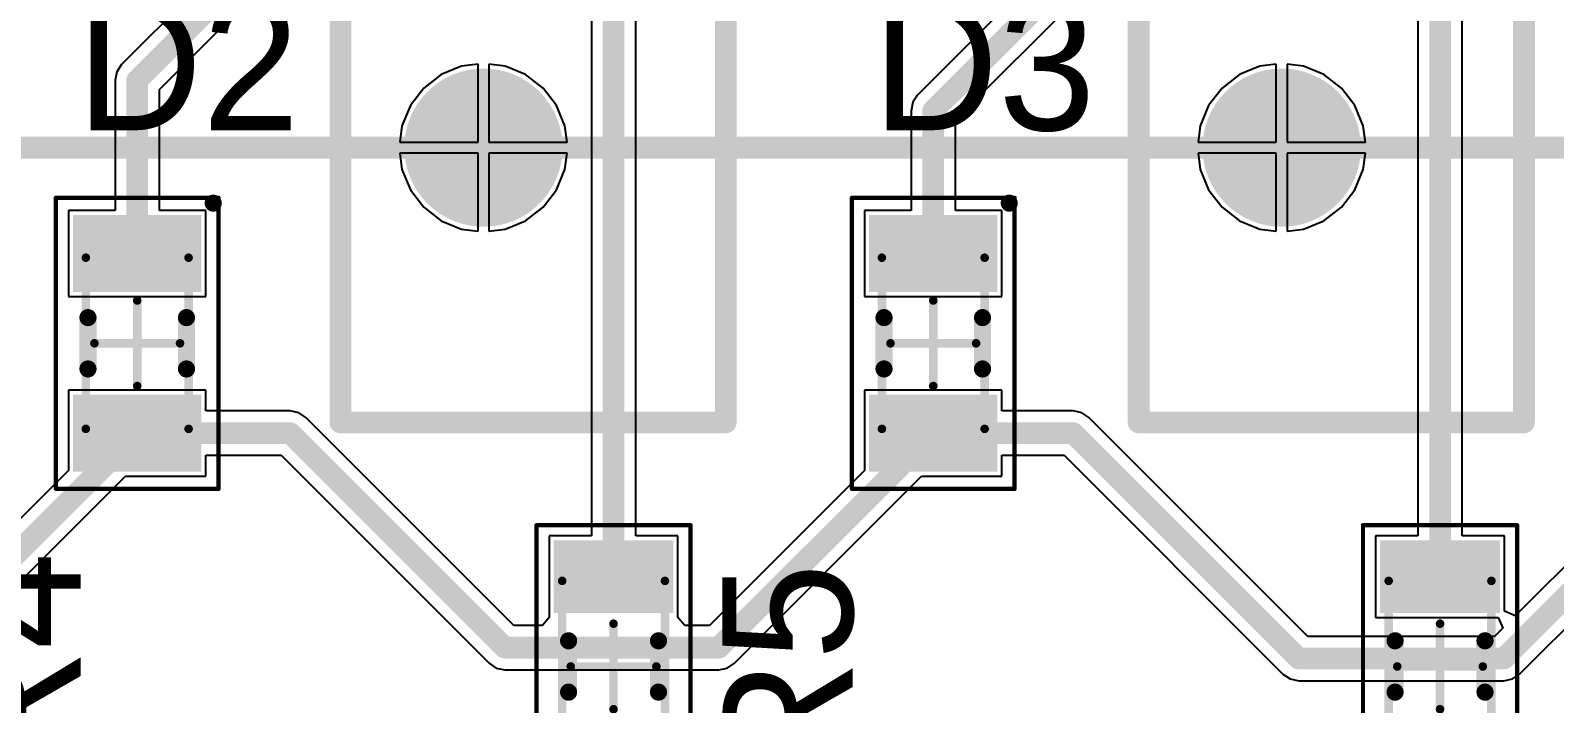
# Model space of a CAD drawing. Header units: millimetres. Extents: x 2.5 to 14.5, y 1.2 to 4.8.
# Drawn here: x 3.382 to 4.083, y 3.969 to 4.279 of the extents above; entities that cross this region are included whole.
import ezdxf

# ---------------------------------------------------------------- set-up
doc = ezdxf.new("R2010")
doc.units = ezdxf.units.MM
doc.header["$MEASUREMENT"] = 0
for name, color, linetype in [('BottomLayer', 5, 'Continuous'), ('BottomSolder', 6, 'Continuous'), ('ConnectLayer', 7, 'Continuous'), ('Mechanical13', 56, 'Continuous'), ('Mechanical15', 56, 'Continuous'), ('MultiLayer', 9, 'Continuous'), ('PadHoleLayer', 156, 'Continuous'), ('TopLayer', 1, 'Continuous'), ('TopOverlay', 2, 'Continuous'), ('TopPaste', 8, 'Continuous'), ('TopSolder', 216, 'Continuous')]:
    doc.layers.add(name, color=color, linetype=linetype)

# ---------------------------------------------------------------- blocks, each defined once
blk = doc.blocks.new('RESC_0805_2012_92')
at = {"layer": 'Mechanical13', "const_width": 0.00394}
for points in [[(-0.03937, 0.02362), (0.03937, 0.02362)], [(-0.03937, 0.02362), (-0.03937, -0.02362)], [(0.03937, 0.02362), (0.03937, -0.02362)], [(-0.03937, -0.02362), (0.03937, -0.02362)]]:
    blk.add_lwpolyline(points, dxfattribs=at)
at = {"layer": 'Mechanical13', "const_width": 0.00197}
for points in [[(-0.04035, 0.02362, 1), (-0.03839, 0.02362, 1)], [(-0.04035, 0.02362, 1), (-0.03839, 0.02362, 1)], [(0.03839, 0.02362, 1), (0.04035, 0.02362, 1)], [(0.03839, 0.02362, 1), (0.04035, 0.02362, 1)], [(-0.04035, -0.02362, 1), (-0.03839, -0.02362, 1)], [(-0.04035, -0.02362, 1), (-0.03839, -0.02362, 1)], [(0.03839, -0.02362, 1), (0.04035, -0.02362, 1)], [(0.03839, -0.02362, 1), (0.04035, -0.02362, 1)]]:
    blk.add_lwpolyline(points, format="xyb", close=True, dxfattribs=at)
at = {"layer": 'Mechanical15'}
for points, const_width in [([(-0.06496, 0.03543), (0.06496, 0.03543)], 0.00197), ([(-0.06496, 0.03543), (-0.06496, -0.03543)], 0.00197), ([(0.06496, 0.03543), (0.06496, -0.03543)], 0.00197), ([(0, 0.01968), (0, -0.01969)], 0.00394), ([(-0.01968, 0), (0.01969, 0)], 0.00394), ([(-0.06496, -0.03543), (0.06496, -0.03543)], 0.00197)]:
    blk.add_lwpolyline(points, dxfattribs=dict(at, const_width=const_width))
for points, const_width in [([(-0.06545, 0.03543, 1), (-0.06447, 0.03543, 1)], 0.000984), ([(-0.06545, 0.03543, 1), (-0.06447, 0.03543, 1)], 0.000984), ([(0.06447, 0.03543, 1), (0.06545, 0.03543, 1)], 0.000984), ([(0.06447, 0.03543, 1), (0.06545, 0.03543, 1)], 0.000984), ([(-0.00098, 0.01968, 1), (0.00098, 0.01968, 1)], 0.00197), ([(-0.02067, 0, 1), (-0.0187, 0, 1)], 0.00197), ([(0.0187, 0, 1), (0.02067, 0, 1)], 0.00197), ([(-0.00098, -0.01969, 1), (0.00098, -0.01969, 1)], 0.00197), ([(-0.06545, -0.03543, 1), (-0.06447, -0.03543, 1)], 0.000984), ([(-0.06545, -0.03543, 1), (-0.06447, -0.03543, 1)], 0.000984), ([(0.06447, -0.03543, 1), (0.06545, -0.03543, 1)], 0.000984), ([(0.06447, -0.03543, 1), (0.06545, -0.03543, 1)], 0.000984)]:
    blk.add_lwpolyline(points, format="xyb", close=True, dxfattribs=dict(at, const_width=const_width))
at = {"layer": 'TopLayer'}
for points in [[(-0.02756, -0.02461), (-0.02756, 0.02461), (-0.05512, -0.02461), (-0.05512, 0.02461)], [(0.05512, -0.02461), (0.05512, 0.02461), (0.02756, -0.02461), (0.02756, 0.02461)]]:
    blk.add_solid(points, dxfattribs=at)
at = {"layer": 'TopOverlay', "const_width": 0.00787}
for points in [[(-0.01181, 0.02067), (0.01181, 0.02067)], [(-0.01181, -0.02067), (0.01181, -0.02067)]]:
    blk.add_lwpolyline(points, dxfattribs=at)
at = {"layer": 'TopOverlay', "const_width": 0.00394}
for points in [[(-0.01378, 0.02067, 1), (-0.00984, 0.02067, 1)], [(0.00984, 0.02067, 1), (0.01378, 0.02067, 1)], [(-0.01378, -0.02067, 1), (-0.00984, -0.02067, 1)], [(0.00984, -0.02067, 1), (0.01378, -0.02067, 1)]]:
    blk.add_lwpolyline(points, format="xyb", close=True, dxfattribs=at)
at = {"layer": 'TopPaste'}
for points in [[(-0.02756, -0.02461), (-0.02756, 0.02461), (-0.05512, -0.02461), (-0.05512, 0.02461)], [(0.05512, -0.02461), (0.05512, 0.02461), (0.02756, -0.02461), (0.02756, 0.02461)]]:
    blk.add_solid(points, dxfattribs=at)
at = {"layer": 'TopSolder'}
for points in [[(-0.02461, -0.02756), (-0.02461, 0.02756), (-0.05807, -0.02756), (-0.05807, 0.02756)], [(0.05807, -0.02756), (0.05807, 0.02756), (0.02461, -0.02756), (0.02461, 0.02756)]]:
    blk.add_solid(points, dxfattribs=at)
blk = doc.blocks.new('RESC_0805_2012_93')
at = {"layer": 'Mechanical13', "const_width": 0.00394}
for points in [[(-0.03937, 0.02362), (0.03937, 0.02362)], [(-0.03937, 0.02362), (-0.03937, -0.02362)], [(0.03937, 0.02362), (0.03937, -0.02362)], [(-0.03937, -0.02362), (0.03937, -0.02362)]]:
    blk.add_lwpolyline(points, dxfattribs=at)
at = {"layer": 'Mechanical13', "const_width": 0.00197}
for points in [[(-0.04035, 0.02362, 1), (-0.03839, 0.02362, 1)], [(-0.04035, 0.02362, 1), (-0.03839, 0.02362, 1)], [(0.03839, 0.02362, 1), (0.04035, 0.02362, 1)], [(0.03839, 0.02362, 1), (0.04035, 0.02362, 1)], [(-0.04035, -0.02362, 1), (-0.03839, -0.02362, 1)], [(-0.04035, -0.02362, 1), (-0.03839, -0.02362, 1)], [(0.03839, -0.02362, 1), (0.04035, -0.02362, 1)], [(0.03839, -0.02362, 1), (0.04035, -0.02362, 1)]]:
    blk.add_lwpolyline(points, format="xyb", close=True, dxfattribs=at)
at = {"layer": 'Mechanical15'}
for points, const_width in [([(-0.06496, 0.03543), (0.06496, 0.03543)], 0.00197), ([(-0.06496, 0.03543), (-0.06496, -0.03543)], 0.00197), ([(0.06496, 0.03543), (0.06496, -0.03543)], 0.00197), ([(0, 0.01968), (0, -0.01969)], 0.00394), ([(-0.01968, 0), (0.01969, 0)], 0.00394), ([(-0.06496, -0.03543), (0.06496, -0.03543)], 0.00197)]:
    blk.add_lwpolyline(points, dxfattribs=dict(at, const_width=const_width))
for points, const_width in [([(-0.06545, 0.03543, 1), (-0.06447, 0.03543, 1)], 0.000984), ([(-0.06545, 0.03543, 1), (-0.06447, 0.03543, 1)], 0.000984), ([(0.06447, 0.03543, 1), (0.06545, 0.03543, 1)], 0.000984), ([(0.06447, 0.03543, 1), (0.06545, 0.03543, 1)], 0.000984), ([(-0.00098, 0.01968, 1), (0.00098, 0.01968, 1)], 0.00197), ([(-0.02067, 0, 1), (-0.0187, 0, 1)], 0.00197), ([(0.0187, 0, 1), (0.02067, 0, 1)], 0.00197), ([(-0.00098, -0.01969, 1), (0.00098, -0.01969, 1)], 0.00197), ([(-0.06545, -0.03543, 1), (-0.06447, -0.03543, 1)], 0.000984), ([(-0.06545, -0.03543, 1), (-0.06447, -0.03543, 1)], 0.000984), ([(0.06447, -0.03543, 1), (0.06545, -0.03543, 1)], 0.000984), ([(0.06447, -0.03543, 1), (0.06545, -0.03543, 1)], 0.000984)]:
    blk.add_lwpolyline(points, format="xyb", close=True, dxfattribs=dict(at, const_width=const_width))
at = {"layer": 'TopLayer'}
for points in [[(-0.02756, -0.02461), (-0.02756, 0.02461), (-0.05512, -0.02461), (-0.05512, 0.02461)], [(0.05512, -0.02461), (0.05512, 0.02461), (0.02756, -0.02461), (0.02756, 0.02461)]]:
    blk.add_solid(points, dxfattribs=at)
at = {"layer": 'TopOverlay', "const_width": 0.00787}
for points in [[(-0.01181, 0.02067), (0.01181, 0.02067)], [(-0.01181, -0.02067), (0.01181, -0.02067)]]:
    blk.add_lwpolyline(points, dxfattribs=at)
at = {"layer": 'TopOverlay', "const_width": 0.00394}
for points in [[(-0.01378, 0.02067, 1), (-0.00984, 0.02067, 1)], [(0.00984, 0.02067, 1), (0.01378, 0.02067, 1)], [(-0.01378, -0.02067, 1), (-0.00984, -0.02067, 1)], [(0.00984, -0.02067, 1), (0.01378, -0.02067, 1)]]:
    blk.add_lwpolyline(points, format="xyb", close=True, dxfattribs=at)
at = {"layer": 'TopPaste'}
for points in [[(-0.02756, -0.02461), (-0.02756, 0.02461), (-0.05512, -0.02461), (-0.05512, 0.02461)], [(0.05512, -0.02461), (0.05512, 0.02461), (0.02756, -0.02461), (0.02756, 0.02461)]]:
    blk.add_solid(points, dxfattribs=at)
at = {"layer": 'TopSolder'}
for points in [[(-0.02461, -0.02756), (-0.02461, 0.02756), (-0.05807, -0.02756), (-0.05807, 0.02756)], [(0.05807, -0.02756), (0.05807, 0.02756), (0.02461, -0.02756), (0.02461, 0.02756)]]:
    blk.add_solid(points, dxfattribs=at)
blk = doc.blocks.new('UA78M_101')
at = {"layer": 'BottomLayer', "const_width": 0.03346}
for points in [[(-0.11173, 0.11181, 1), (-0.07827, 0.11181, 1)], [(-0.01173, 0.11181, 1), (0.02173, 0.11181, 1)]]:
    blk.add_lwpolyline(points, format="xyb", close=True, dxfattribs=at)
at = {"layer": 'BottomLayer'}
blk.add_solid([(0.07154, 0.07835), (0.13846, 0.07835), (0.07154, 0.14527), (0.13846, 0.14527)], dxfattribs=at)
at = {"layer": 'BottomSolder', "const_width": 0.03642}
for points in [[(-0.11321, 0.11181, 1), (-0.07679, 0.11181, 1)], [(-0.01321, 0.11181, 1), (0.02321, 0.11181, 1)]]:
    blk.add_lwpolyline(points, format="xyb", close=True, dxfattribs=at)
at = {"layer": 'BottomSolder'}
blk.add_solid([(0.06858, 0.07539), (0.14142, 0.07539), (0.06858, 0.14823), (0.14142, 0.14823)], dxfattribs=at)
at = {"layer": 'MultiLayer', "const_width": 0.03346}
for points in [[(-0.11173, 0.11181, 1), (-0.07827, 0.11181, 1)], [(-0.01173, 0.11181, 1), (0.02173, 0.11181, 1)]]:
    blk.add_lwpolyline(points, format="xyb", close=True, dxfattribs=at)
at = {"layer": 'MultiLayer'}
blk.add_solid([(0.07154, 0.07835), (0.13846, 0.07835), (0.07154, 0.14527), (0.13846, 0.14527)], dxfattribs=at)
at = {"layer": 'PadHoleLayer', "const_width": 0.02165}
for points in [[(-0.10583, 0.11181, 1), (-0.08417, 0.11181, 1)], [(-0.00583, 0.11181, 1), (0.01583, 0.11181, 1)], [(0.09417, 0.11181, 1), (0.11583, 0.11181, 1)]]:
    blk.add_lwpolyline(points, format="xyb", close=True, dxfattribs=at)
at = {"layer": 'TopLayer', "const_width": 0.03346}
for points in [[(-0.11173, 0.11181, 1), (-0.07827, 0.11181, 1)], [(-0.01173, 0.11181, 1), (0.02173, 0.11181, 1)]]:
    blk.add_lwpolyline(points, format="xyb", close=True, dxfattribs=at)
at = {"layer": 'TopLayer'}
blk.add_solid([(0.07154, 0.07835), (0.13846, 0.07835), (0.07154, 0.14527), (0.13846, 0.14527)], dxfattribs=at)
at = {"layer": 'TopOverlay', "const_width": 0.01}
for points in [[(-0.22138, 0.17758), (-0.22138, 0.00042)], [(-0.22138, 0.17758), (0.23138, 0.17758)], [(0.23138, 0.17758), (0.23138, 0.00042)], [(-0.22138, 0.00042), (0.23138, 0.00042)]]:
    blk.add_lwpolyline(points, dxfattribs=at)
at = {"layer": 'TopOverlay', "const_width": 0.005}
for points in [[(-0.22388, 0.17758, 1), (-0.21888, 0.17758, 1)], [(-0.22388, 0.17758, 1), (-0.21888, 0.17758, 1)], [(0.22888, 0.17758, 1), (0.23388, 0.17758, 1)], [(0.22888, 0.17758, 1), (0.23388, 0.17758, 1)], [(-0.22388, 0.00042, 1), (-0.21888, 0.00042, 1)], [(-0.22388, 0.00042, 1), (-0.21888, 0.00042, 1)], [(0.22888, 0.00042, 1), (0.23388, 0.00042, 1)], [(0.22888, 0.00042, 1), (0.23388, 0.00042, 1)]]:
    blk.add_lwpolyline(points, format="xyb", close=True, dxfattribs=at)
at = {"layer": 'TopSolder', "const_width": 0.03642}
for points in [[(-0.11321, 0.11181, 1), (-0.07679, 0.11181, 1)], [(-0.01321, 0.11181, 1), (0.02321, 0.11181, 1)]]:
    blk.add_lwpolyline(points, format="xyb", close=True, dxfattribs=at)
at = {"layer": 'TopSolder'}
blk.add_solid([(0.06858, 0.07539), (0.14142, 0.07539), (0.06858, 0.14823), (0.14142, 0.14823)], dxfattribs=at)
blk = doc.blocks.new('UA78M_102')
at = {"layer": 'BottomLayer', "const_width": 0.03346}
for points in [[(-0.11173, 0.11181, 1), (-0.07827, 0.11181, 1)], [(-0.01173, 0.11181, 1), (0.02173, 0.11181, 1)]]:
    blk.add_lwpolyline(points, format="xyb", close=True, dxfattribs=at)
at = {"layer": 'BottomLayer'}
blk.add_solid([(0.07154, 0.07835), (0.13846, 0.07835), (0.07154, 0.14527), (0.13846, 0.14527)], dxfattribs=at)
at = {"layer": 'BottomSolder', "const_width": 0.03642}
for points in [[(-0.11321, 0.11181, 1), (-0.07679, 0.11181, 1)], [(-0.01321, 0.11181, 1), (0.02321, 0.11181, 1)]]:
    blk.add_lwpolyline(points, format="xyb", close=True, dxfattribs=at)
at = {"layer": 'BottomSolder'}
blk.add_solid([(0.06858, 0.07539), (0.14142, 0.07539), (0.06858, 0.14823), (0.14142, 0.14823)], dxfattribs=at)
at = {"layer": 'MultiLayer', "const_width": 0.03346}
for points in [[(-0.11173, 0.11181, 1), (-0.07827, 0.11181, 1)], [(-0.01173, 0.11181, 1), (0.02173, 0.11181, 1)]]:
    blk.add_lwpolyline(points, format="xyb", close=True, dxfattribs=at)
at = {"layer": 'MultiLayer'}
blk.add_solid([(0.07154, 0.07835), (0.13846, 0.07835), (0.07154, 0.14527), (0.13846, 0.14527)], dxfattribs=at)
at = {"layer": 'PadHoleLayer', "const_width": 0.02165}
for points in [[(-0.10583, 0.11181, 1), (-0.08417, 0.11181, 1)], [(-0.00583, 0.11181, 1), (0.01583, 0.11181, 1)], [(0.09417, 0.11181, 1), (0.11583, 0.11181, 1)]]:
    blk.add_lwpolyline(points, format="xyb", close=True, dxfattribs=at)
at = {"layer": 'TopLayer', "const_width": 0.03346}
for points in [[(-0.11173, 0.11181, 1), (-0.07827, 0.11181, 1)], [(-0.01173, 0.11181, 1), (0.02173, 0.11181, 1)]]:
    blk.add_lwpolyline(points, format="xyb", close=True, dxfattribs=at)
at = {"layer": 'TopLayer'}
blk.add_solid([(0.07154, 0.07835), (0.13846, 0.07835), (0.07154, 0.14527), (0.13846, 0.14527)], dxfattribs=at)
at = {"layer": 'TopOverlay', "const_width": 0.01}
for points in [[(-0.22138, 0.17758), (-0.22138, 0.00042)], [(-0.22138, 0.17758), (0.23138, 0.17758)], [(0.23138, 0.17758), (0.23138, 0.00042)], [(-0.22138, 0.00042), (0.23138, 0.00042)]]:
    blk.add_lwpolyline(points, dxfattribs=at)
at = {"layer": 'TopOverlay', "const_width": 0.005}
for points in [[(-0.22388, 0.17758, 1), (-0.21888, 0.17758, 1)], [(-0.22388, 0.17758, 1), (-0.21888, 0.17758, 1)], [(0.22888, 0.17758, 1), (0.23388, 0.17758, 1)], [(0.22888, 0.17758, 1), (0.23388, 0.17758, 1)], [(-0.22388, 0.00042, 1), (-0.21888, 0.00042, 1)], [(-0.22388, 0.00042, 1), (-0.21888, 0.00042, 1)], [(0.22888, 0.00042, 1), (0.23388, 0.00042, 1)], [(0.22888, 0.00042, 1), (0.23388, 0.00042, 1)]]:
    blk.add_lwpolyline(points, format="xyb", close=True, dxfattribs=at)
at = {"layer": 'TopSolder', "const_width": 0.03642}
for points in [[(-0.11321, 0.11181, 1), (-0.07679, 0.11181, 1)], [(-0.01321, 0.11181, 1), (0.02321, 0.11181, 1)]]:
    blk.add_lwpolyline(points, format="xyb", close=True, dxfattribs=at)
at = {"layer": 'TopSolder'}
blk.add_solid([(0.06858, 0.07539), (0.14142, 0.07539), (0.06858, 0.14823), (0.14142, 0.14823)], dxfattribs=at)
blk = doc.blocks.new('DIOC2012X06N_145')
at = {"layer": 'Mechanical13', "const_width": 0.00394}
for points in [[(-0.03937, -0.02362), (-0.03937, 0.02362)], [(0.03937, 0.02362), (-0.03937, 0.02362)], [(0.03937, -0.02362), (0.03937, 0.02362)], [(0.03937, -0.02362), (-0.03937, -0.02362)]]:
    blk.add_lwpolyline(points, dxfattribs=at)
at = {"layer": 'Mechanical13', "const_width": 0.00197}
for points in [[(-0.04035, 0.02362, 1), (-0.03839, 0.02362, 1)], [(-0.04035, 0.02362, 1), (-0.03839, 0.02362, 1)], [(0.03839, 0.02362, 1), (0.04035, 0.02362, 1)], [(0.03839, 0.02362, 1), (0.04035, 0.02362, 1)], [(-0.04035, -0.02362, 1), (-0.03839, -0.02362, 1)], [(-0.04035, -0.02362, 1), (-0.03839, -0.02362, 1)], [(0.03839, -0.02362, 1), (0.04035, -0.02362, 1)], [(0.03839, -0.02362, 1), (0.04035, -0.02362, 1)]]:
    blk.add_lwpolyline(points, format="xyb", close=True, dxfattribs=at)
at = {"layer": 'Mechanical15'}
for points, const_width in [([(-0.06693, -0.0374), (-0.06693, 0.0374)], 0.00197), ([(0.06693, 0.0374), (-0.06693, 0.0374)], 0.00197), ([(0.06693, -0.0374), (0.06693, 0.0374)], 0.00197), ([(0, -0.01968), (0, 0.01969)], 0.00394), ([(0.01968, 0), (-0.01969, 0)], 0.00394), ([(0.06693, -0.0374), (-0.06693, -0.0374)], 0.00197)]:
    blk.add_lwpolyline(points, dxfattribs=dict(at, const_width=const_width))
for points, const_width in [([(-0.06742, 0.0374, 1), (-0.06644, 0.0374, 1)], 0.000984), ([(-0.06742, 0.0374, 1), (-0.06644, 0.0374, 1)], 0.000984), ([(0.06644, 0.0374, 1), (0.06742, 0.0374, 1)], 0.000984), ([(0.06644, 0.0374, 1), (0.06742, 0.0374, 1)], 0.000984), ([(-0.00098, 0.01969, 1), (0.00098, 0.01969, 1)], 0.00197), ([(-0.02067, 0, 1), (-0.0187, 0, 1)], 0.00197), ([(0.0187, 0, 1), (0.02067, 0, 1)], 0.00197), ([(-0.00098, -0.01968, 1), (0.00098, -0.01968, 1)], 0.00197), ([(-0.06742, -0.0374, 1), (-0.06644, -0.0374, 1)], 0.000984), ([(-0.06742, -0.0374, 1), (-0.06644, -0.0374, 1)], 0.000984), ([(0.06644, -0.0374, 1), (0.06742, -0.0374, 1)], 0.000984), ([(0.06644, -0.0374, 1), (0.06742, -0.0374, 1)], 0.000984)]:
    blk.add_lwpolyline(points, format="xyb", close=True, dxfattribs=dict(at, const_width=const_width))
at = {"layer": 'TopLayer'}
for points in [[(-0.02657, -0.02657), (-0.02657, 0.02657), (-0.0561, -0.02657), (-0.0561, 0.02657)], [(0.0561, -0.02657), (0.0561, 0.02657), (0.02657, -0.02657), (0.02657, 0.02657)]]:
    blk.add_solid(points, dxfattribs=at)
at = {"layer": 'TopOverlay'}
for points, const_width in [([(-0.06249, 0.03493, 1), (-0.06642, 0.03493, 1)], 0.00394), ([(-0.06741, 0.03493, 1), (-0.06544, 0.03493, 1)], 0.00197), ([(-0.06347, 0.03493, 1), (-0.0615, 0.03493, 1)], 0.00197), ([(-0.01378, 0.02264, 1), (-0.00984, 0.02264, 1)], 0.00394), ([(0.00984, 0.02264, 1), (0.01378, 0.02264, 1)], 0.00394), ([(-0.01378, -0.02264, 1), (-0.00984, -0.02264, 1)], 0.00394), ([(0.00984, -0.02264, 1), (0.01378, -0.02264, 1)], 0.00394)]:
    blk.add_lwpolyline(points, format="xyb", close=True, dxfattribs=dict(at, const_width=const_width))
at = {"layer": 'TopOverlay', "const_width": 0.00787}
for points in [[(0.01181, 0.02264), (-0.01181, 0.02264)], [(0.01181, -0.02264), (-0.01181, -0.02264)]]:
    blk.add_lwpolyline(points, dxfattribs=at)
at = {"layer": 'TopPaste'}
for points in [[(-0.02657, -0.02657), (-0.02657, 0.02657), (-0.0561, -0.02657), (-0.0561, 0.02657)], [(0.0561, -0.02657), (0.0561, 0.02657), (0.02657, -0.02657), (0.02657, 0.02657)]]:
    blk.add_solid(points, dxfattribs=at)
at = {"layer": 'TopSolder'}
for points in [[(-0.02362, -0.02953), (-0.02362, 0.02953), (-0.05905, -0.02953), (-0.05905, 0.02953)], [(0.05905, -0.02953), (0.05905, 0.02953), (0.02362, -0.02953), (0.02362, 0.02953)]]:
    blk.add_solid(points, dxfattribs=at)
blk = doc.blocks.new('DIOC2012X06N_146')
at = {"layer": 'Mechanical13', "const_width": 0.00394}
for points in [[(-0.03937, -0.02362), (-0.03937, 0.02362)], [(0.03937, 0.02362), (-0.03937, 0.02362)], [(0.03937, -0.02362), (0.03937, 0.02362)], [(0.03937, -0.02362), (-0.03937, -0.02362)]]:
    blk.add_lwpolyline(points, dxfattribs=at)
at = {"layer": 'Mechanical13', "const_width": 0.00197}
for points in [[(-0.04035, 0.02362, 1), (-0.03839, 0.02362, 1)], [(-0.04035, 0.02362, 1), (-0.03839, 0.02362, 1)], [(0.03839, 0.02362, 1), (0.04035, 0.02362, 1)], [(0.03839, 0.02362, 1), (0.04035, 0.02362, 1)], [(-0.04035, -0.02362, 1), (-0.03839, -0.02362, 1)], [(-0.04035, -0.02362, 1), (-0.03839, -0.02362, 1)], [(0.03839, -0.02362, 1), (0.04035, -0.02362, 1)], [(0.03839, -0.02362, 1), (0.04035, -0.02362, 1)]]:
    blk.add_lwpolyline(points, format="xyb", close=True, dxfattribs=at)
at = {"layer": 'Mechanical15'}
for points, const_width in [([(-0.06693, -0.0374), (-0.06693, 0.0374)], 0.00197), ([(0.06693, 0.0374), (-0.06693, 0.0374)], 0.00197), ([(0.06693, -0.0374), (0.06693, 0.0374)], 0.00197), ([(0, -0.01968), (0, 0.01969)], 0.00394), ([(0.01968, 0), (-0.01969, 0)], 0.00394), ([(0.06693, -0.0374), (-0.06693, -0.0374)], 0.00197)]:
    blk.add_lwpolyline(points, dxfattribs=dict(at, const_width=const_width))
for points, const_width in [([(-0.06742, 0.0374, 1), (-0.06644, 0.0374, 1)], 0.000984), ([(-0.06742, 0.0374, 1), (-0.06644, 0.0374, 1)], 0.000984), ([(0.06644, 0.0374, 1), (0.06742, 0.0374, 1)], 0.000984), ([(0.06644, 0.0374, 1), (0.06742, 0.0374, 1)], 0.000984), ([(-0.00098, 0.01969, 1), (0.00098, 0.01969, 1)], 0.00197), ([(-0.02067, 0, 1), (-0.0187, 0, 1)], 0.00197), ([(0.0187, 0, 1), (0.02067, 0, 1)], 0.00197), ([(-0.00098, -0.01968, 1), (0.00098, -0.01968, 1)], 0.00197), ([(-0.06742, -0.0374, 1), (-0.06644, -0.0374, 1)], 0.000984), ([(-0.06742, -0.0374, 1), (-0.06644, -0.0374, 1)], 0.000984), ([(0.06644, -0.0374, 1), (0.06742, -0.0374, 1)], 0.000984), ([(0.06644, -0.0374, 1), (0.06742, -0.0374, 1)], 0.000984)]:
    blk.add_lwpolyline(points, format="xyb", close=True, dxfattribs=dict(at, const_width=const_width))
at = {"layer": 'TopLayer'}
for points in [[(-0.02657, -0.02657), (-0.02657, 0.02657), (-0.0561, -0.02657), (-0.0561, 0.02657)], [(0.0561, -0.02657), (0.0561, 0.02657), (0.02657, -0.02657), (0.02657, 0.02657)]]:
    blk.add_solid(points, dxfattribs=at)
at = {"layer": 'TopOverlay'}
for points, const_width in [([(-0.06249, 0.03493, 1), (-0.06642, 0.03493, 1)], 0.00394), ([(-0.06741, 0.03493, 1), (-0.06544, 0.03493, 1)], 0.00197), ([(-0.06347, 0.03493, 1), (-0.0615, 0.03493, 1)], 0.00197), ([(-0.01378, 0.02264, 1), (-0.00984, 0.02264, 1)], 0.00394), ([(0.00984, 0.02264, 1), (0.01378, 0.02264, 1)], 0.00394), ([(-0.01378, -0.02264, 1), (-0.00984, -0.02264, 1)], 0.00394), ([(0.00984, -0.02264, 1), (0.01378, -0.02264, 1)], 0.00394)]:
    blk.add_lwpolyline(points, format="xyb", close=True, dxfattribs=dict(at, const_width=const_width))
at = {"layer": 'TopOverlay', "const_width": 0.00787}
for points in [[(0.01181, 0.02264), (-0.01181, 0.02264)], [(0.01181, -0.02264), (-0.01181, -0.02264)]]:
    blk.add_lwpolyline(points, dxfattribs=at)
at = {"layer": 'TopPaste'}
for points in [[(-0.02657, -0.02657), (-0.02657, 0.02657), (-0.0561, -0.02657), (-0.0561, 0.02657)], [(0.0561, -0.02657), (0.0561, 0.02657), (0.02657, -0.02657), (0.02657, 0.02657)]]:
    blk.add_solid(points, dxfattribs=at)
at = {"layer": 'TopSolder'}
for points in [[(-0.02362, -0.02953), (-0.02362, 0.02953), (-0.05905, -0.02953), (-0.05905, 0.02953)], [(0.05905, -0.02953), (0.05905, 0.02953), (0.02362, -0.02953), (0.02362, 0.02953)]]:
    blk.add_solid(points, dxfattribs=at)

msp = doc.modelspace()

# ---------------------------------------------------------------- linework, layer by layer
at = {"layer": 'BottomLayer', "const_width": 0.01}
for points in [[(3.22319, 4.225), (3.59019, 4.225)], [(3.59019, 4.225), (3.95719, 4.225)], [(3.95719, 4.225), (4.32419, 4.225)]]:
    msp.add_lwpolyline(points, dxfattribs=at)
at = {"layer": 'BottomLayer', "const_width": 0.005}
for points in [[(3.58769, 4.225, 1), (3.59269, 4.225, 1)], [(3.58769, 4.225, 1), (3.59269, 4.225, 1)], [(3.95469, 4.225, 1), (3.95969, 4.225, 1)], [(3.95469, 4.225, 1), (3.95969, 4.225, 1)]]:
    msp.add_lwpolyline(points, format="xyb", close=True, dxfattribs=at)
at = {"layer": 'ConnectLayer'}
for p, q in [((3.6602, 4.04646), (3.6602, 4.41)), ((3.6398, 4.40578), (3.6398, 4.04646)), ((4.0198, 4.39578), (4.0198, 4.04646)), ((4.0402, 4.04646), (4.0402, 4.4)), ((3.49279, 4.33221), (3.42379, 4.26321)), ((3.87279, 4.33221), (3.78979, 4.24921)), ((3.4412, 4.25178), (3.50422, 4.3148)), ((3.8072, 4.23778), (3.88422, 4.3148)), ((3.42379, 4.26321), (3.42158, 4.2599)), ((3.58015, 4.26247), (3.57079, 4.2586)), ((3.58015, 4.26247), (3.57079, 4.2586)), ((3.58769, 4.26347), (3.58015, 4.26247)), ((3.58769, 4.26347), (3.58015, 4.26247)), ((3.58769, 4.2275), (3.58769, 4.26347)), ((3.58769, 4.2275), (3.58769, 4.26347)), ((3.60023, 4.26247), (3.59269, 4.26347)), ((3.59269, 4.26347), (3.59269, 4.2275)), ((3.60023, 4.26247), (3.59269, 4.26347)), ((3.59269, 4.26347), (3.59269, 4.2275)), ((3.60959, 4.2586), (3.60023, 4.26247)), ((3.60959, 4.2586), (3.60023, 4.26247)), ((3.94715, 4.26247), (3.93779, 4.2586)), ((3.94715, 4.26247), (3.93779, 4.2586)), ((3.95469, 4.26347), (3.94715, 4.26247)), ((3.95469, 4.26347), (3.94715, 4.26247)), ((3.95469, 4.2275), (3.95469, 4.26347)), ((3.95469, 4.2275), (3.95469, 4.26347)), ((3.96723, 4.26247), (3.95969, 4.26347)), ((3.95969, 4.26347), (3.95969, 4.2275)), ((3.96723, 4.26247), (3.95969, 4.26347)), ((3.95969, 4.26347), (3.95969, 4.2275)), ((3.97659, 4.2586), (3.96723, 4.26247)), ((3.97659, 4.2586), (3.96723, 4.26247)), ((3.42158, 4.2599), (3.4208, 4.256)), ((3.4208, 4.256), (3.4208, 4.1961)), ((3.57079, 4.2586), (3.56276, 4.25243)), ((3.57079, 4.2586), (3.56276, 4.25243)), ((3.61762, 4.25243), (3.60959, 4.2586)), ((3.61762, 4.25243), (3.60959, 4.2586)), ((3.93779, 4.2586), (3.92976, 4.25243)), ((3.93779, 4.2586), (3.92976, 4.25243)), ((3.98462, 4.25243), (3.97659, 4.2586)), ((3.98462, 4.25243), (3.97659, 4.2586)), ((3.4412, 4.1961), (3.4412, 4.25178)), ((3.56276, 4.25243), (3.55659, 4.2444)), ((3.56276, 4.25243), (3.55659, 4.2444)), ((3.62379, 4.2444), (3.61762, 4.25243)), ((3.62379, 4.2444), (3.61762, 4.25243)), ((3.78979, 4.24921), (3.78758, 4.2459)), ((3.92976, 4.25243), (3.92359, 4.2444)), ((3.92976, 4.25243), (3.92359, 4.2444)), ((3.99079, 4.2444), (3.98462, 4.25243)), ((3.99079, 4.2444), (3.98462, 4.25243)), ((3.55659, 4.2444), (3.55272, 4.23504)), ((3.55659, 4.2444), (3.55272, 4.23504)), ((3.62766, 4.23504), (3.62379, 4.2444)), ((3.62766, 4.23504), (3.62379, 4.2444)), ((3.78758, 4.2459), (3.7868, 4.242)), ((3.7868, 4.242), (3.7868, 4.1961)), ((3.92359, 4.2444), (3.91972, 4.23504)), ((3.92359, 4.2444), (3.91972, 4.23504)), ((3.99466, 4.23504), (3.99079, 4.2444)), ((3.99466, 4.23504), (3.99079, 4.2444)), ((3.55272, 4.23504), (3.55172, 4.2275)), ((3.55272, 4.23504), (3.55172, 4.2275)), ((3.62866, 4.2275), (3.62766, 4.23504)), ((3.62866, 4.2275), (3.62766, 4.23504)), ((3.8072, 4.1961), (3.8072, 4.23778)), ((3.91972, 4.23504), (3.91872, 4.2275)), ((3.91972, 4.23504), (3.91872, 4.2275)), ((3.99566, 4.2275), (3.99466, 4.23504)), ((3.99566, 4.2275), (3.99466, 4.23504)), ((3.55172, 4.2275), (3.58769, 4.2275)), ((3.55172, 4.2275), (3.58769, 4.2275)), ((3.59269, 4.2275), (3.62866, 4.2275)), ((3.59269, 4.2275), (3.62866, 4.2275)), ((3.91872, 4.2275), (3.95469, 4.2275)), ((3.91872, 4.2275), (3.95469, 4.2275)), ((3.95969, 4.2275), (3.99566, 4.2275)), ((3.95969, 4.2275), (3.99566, 4.2275)), ((3.58769, 4.2225), (3.55172, 4.2225)), ((3.55172, 4.2225), (3.55272, 4.21496)), ((3.58769, 4.2225), (3.55172, 4.2225)), ((3.55172, 4.2225), (3.55272, 4.21496)), ((3.58769, 4.18653), (3.58769, 4.2225)), ((3.58769, 4.18653), (3.58769, 4.2225)), ((3.62866, 4.2225), (3.59269, 4.2225)), ((3.59269, 4.2225), (3.59269, 4.18653)), ((3.62866, 4.2225), (3.59269, 4.2225)), ((3.59269, 4.2225), (3.59269, 4.18653)), ((3.62766, 4.21496), (3.62866, 4.2225)), ((3.62766, 4.21496), (3.62866, 4.2225)), ((3.95469, 4.2225), (3.91872, 4.2225)), ((3.91872, 4.2225), (3.91972, 4.21496)), ((3.95469, 4.2225), (3.91872, 4.2225)), ((3.91872, 4.2225), (3.91972, 4.21496)), ((3.95469, 4.18653), (3.95469, 4.2225)), ((3.95469, 4.18653), (3.95469, 4.2225)), ((3.99566, 4.2225), (3.95969, 4.2225)), ((3.95969, 4.2225), (3.95969, 4.18653)), ((3.99566, 4.2225), (3.95969, 4.2225)), ((3.95969, 4.2225), (3.95969, 4.18653)), ((3.99466, 4.21496), (3.99566, 4.2225)), ((3.99466, 4.21496), (3.99566, 4.2225)), ((3.55272, 4.21496), (3.55659, 4.2056)), ((3.55272, 4.21496), (3.55659, 4.2056)), ((3.62379, 4.2056), (3.62766, 4.21496)), ((3.62379, 4.2056), (3.62766, 4.21496)), ((3.91972, 4.21496), (3.92359, 4.2056)), ((3.91972, 4.21496), (3.92359, 4.2056)), ((3.99079, 4.2056), (3.99466, 4.21496)), ((3.99079, 4.2056), (3.99466, 4.21496)), ((3.55659, 4.2056), (3.56276, 4.19757)), ((3.55659, 4.2056), (3.56276, 4.19757)), ((3.61762, 4.19757), (3.62379, 4.2056)), ((3.61762, 4.19757), (3.62379, 4.2056)), ((3.92359, 4.2056), (3.92976, 4.19757)), ((3.92359, 4.2056), (3.92976, 4.19757)), ((3.98462, 4.19757), (3.99079, 4.2056)), ((3.98462, 4.19757), (3.99079, 4.2056)), ((3.56276, 4.19757), (3.57079, 4.1914)), ((3.56276, 4.19757), (3.57079, 4.1914)), ((3.60959, 4.1914), (3.61762, 4.19757)), ((3.60959, 4.1914), (3.61762, 4.19757)), ((3.92976, 4.19757), (3.93779, 4.1914)), ((3.92976, 4.19757), (3.93779, 4.1914)), ((3.97659, 4.1914), (3.98462, 4.19757)), ((3.97659, 4.1914), (3.98462, 4.19757)), ((3.4208, 4.1961), (3.39943, 4.1961)), ((3.39943, 4.1961), (3.39943, 4.15657)), ((3.46257, 4.1961), (3.4412, 4.1961)), ((3.46257, 4.15657), (3.46257, 4.1961)), ((3.57079, 4.1914), (3.58015, 4.18753)), ((3.57079, 4.1914), (3.58015, 4.18753)), ((3.60023, 4.18753), (3.60959, 4.1914)), ((3.60023, 4.18753), (3.60959, 4.1914)), ((3.7868, 4.1961), (3.76543, 4.1961)), ((3.76543, 4.1961), (3.76543, 4.15657)), ((3.82857, 4.1961), (3.8072, 4.1961)), ((3.82857, 4.15657), (3.82857, 4.1961)), ((3.93779, 4.1914), (3.94715, 4.18753)), ((3.93779, 4.1914), (3.94715, 4.18753)), ((3.96723, 4.18753), (3.97659, 4.1914)), ((3.96723, 4.18753), (3.97659, 4.1914)), ((3.58015, 4.18753), (3.58769, 4.18653)), ((3.58015, 4.18753), (3.58769, 4.18653)), ((3.59269, 4.18653), (3.60023, 4.18753)), ((3.59269, 4.18653), (3.60023, 4.18753)), ((3.94715, 4.18753), (3.95469, 4.18653)), ((3.94715, 4.18753), (3.95469, 4.18653)), ((3.95969, 4.18653), (3.96723, 4.18753)), ((3.95969, 4.18653), (3.96723, 4.18753)), ((3.39943, 4.15657), (3.46257, 4.15657)), ((3.76543, 4.15657), (3.82857, 4.15657)), ((3.46257, 4.11343), (3.39943, 4.11343)), ((3.39943, 4.11343), (3.39943, 4.07651)), ((3.46257, 4.10386), (3.46257, 4.11343)), ((3.82857, 4.11343), (3.76543, 4.11343)), ((3.76543, 4.11343), (3.76543, 4.07651)), ((3.82857, 4.10386), (3.82857, 4.11343)), ((3.50134, 4.10386), (3.46257, 4.10386)), ((3.50524, 4.10308), (3.50134, 4.10386)), ((3.50855, 4.10087), (3.50524, 4.10308)), ((3.60422, 4.0052), (3.50855, 4.10087)), ((3.86134, 4.10386), (3.82857, 4.10386)), ((3.86524, 4.10308), (3.86134, 4.10386)), ((3.86855, 4.10087), (3.86524, 4.10308)), ((3.96922, 4.0002), (3.86855, 4.10087)), ((3.46257, 4.0739), (3.46257, 4.08347)), ((3.46257, 4.08347), (3.49711, 4.08347)), ((3.49711, 4.08347), (3.59279, 3.98779)), ((3.82857, 4.0739), (3.82857, 4.08347)), ((3.82857, 4.08347), (3.85711, 4.08347)), ((3.85711, 4.08347), (3.95779, 3.98279)), ((3.39943, 4.07651), (3.31811, 3.9952)), ((3.32955, 3.97779), (3.42566, 4.0739)), ((3.42566, 4.0739), (3.46257, 4.0739)), ((3.76543, 4.07651), (3.69411, 4.0052)), ((3.70555, 3.98779), (3.79166, 4.0739)), ((3.79166, 4.0739), (3.82857, 4.0739)), ((4.13143, 4.07651), (4.06461, 4.00969)), ((4.06655, 3.98279), (4.15766, 4.0739)), ((3.6398, 4.04646), (3.62039, 4.04646)), ((3.62039, 4.04646), (3.62039, 4.0102)), ((3.67961, 4.04646), (3.6602, 4.04646)), ((3.67961, 4.0102), (3.67961, 4.04646)), ((4.0198, 4.04646), (4.00039, 4.04646)), ((4.00039, 4.04646), (4.00039, 4.0089)), ((4.05961, 4.04646), (4.0402, 4.04646)), ((4.05961, 4.01271), (4.05961, 4.04646)), ((3.62039, 4.0089), (3.61726, 4.0052)), ((3.62039, 4.0102), (3.62039, 4.0089)), ((3.67961, 4.0089), (3.67961, 4.0102)), ((3.68274, 4.0052), (3.67961, 4.0089)), ((4.00039, 4.0089), (4.05579, 4.0089)), ((4.05579, 4.0089), (4.05593, 4.0089)), ((4.05593, 4.0089), (4.05593, 4.0089)), ((4.05593, 4.0089), (4.05675, 4.0089)), ((4.05675, 4.0089), (4.05732, 4.00751)), ((4.05961, 4.01257), (4.05961, 4.01271)), ((4.05961, 4.01176), (4.05961, 4.01257)), ((4.05961, 4.01257), (4.05961, 4.01257)), ((4.06461, 4.00969), (4.05961, 4.01176)), ((3.61726, 4.0052), (3.60422, 4.0052)), ((3.69411, 4.0052), (3.68274, 4.0052)), ((4.05882, 4.0039), (4.05511, 4.0002)), ((4.05732, 4.00751), (4.05882, 4.0039)), ((4.05511, 4.0002), (3.96922, 4.0002)), ((3.59279, 3.98779), (3.5961, 3.98558)), ((3.70224, 3.98558), (3.70555, 3.98779)), ((3.5961, 3.98558), (3.6, 3.9848)), ((3.6, 3.9848), (3.69834, 3.9848)), ((3.69834, 3.9848), (3.70224, 3.98558)), ((3.95779, 3.98279), (3.9611, 3.98058)), ((3.9611, 3.98058), (3.965, 3.9798)), ((4.05934, 3.9798), (4.06324, 3.98058)), ((4.06324, 3.98058), (4.06655, 3.98279)), ((3.965, 3.9798), (4.05934, 3.9798))]:
    msp.add_line(p, q, dxfattribs=at)
at = {"layer": 'TopLayer', "const_width": 0.01}
for points in [[(3.65, 4.02768), (3.65, 4.41)], [(4.03, 4.02768), (4.03, 4.4)], [(3.431, 4.256), (3.5, 4.325)], [(3.797, 4.242), (3.88, 4.325)], [(3.431, 4.17634), (3.431, 4.256)], [(3.797, 4.17634), (3.797, 4.242)], [(3.32234, 3.985), (3.431, 4.09366)], [(3.431, 4.09366), (3.50134, 4.09366)], [(3.50134, 4.09366), (3.6, 3.995)], [(3.69834, 3.995), (3.797, 4.09366)], [(3.797, 4.09366), (3.86134, 4.09366)], [(3.86134, 4.09366), (3.965, 3.99)], [(4.05934, 3.99), (4.163, 4.09366)], [(3.6, 3.995), (3.69834, 3.995)], [(3.965, 3.99), (4.05934, 3.99)]]:
    msp.add_lwpolyline(points, dxfattribs=at)
at = {"layer": 'TopLayer', "const_width": 0.005}
for points in [[(3.4285, 4.256, 1), (3.4335, 4.256, 1)], [(3.4285, 4.256, 1), (3.4335, 4.256, 1)], [(3.7945, 4.242, 1), (3.7995, 4.242, 1)], [(3.7945, 4.242, 1), (3.7995, 4.242, 1)], [(3.4285, 4.17634, 1), (3.4335, 4.17634, 1)], [(3.7945, 4.17634, 1), (3.7995, 4.17634, 1)], [(3.4285, 4.09366, 1), (3.4335, 4.09366, 1)], [(3.4285, 4.09366, 1), (3.4335, 4.09366, 1)], [(3.49884, 4.09366, 1), (3.50384, 4.09366, 1)], [(3.49884, 4.09366, 1), (3.50384, 4.09366, 1)], [(3.7945, 4.09366, 1), (3.7995, 4.09366, 1)], [(3.7945, 4.09366, 1), (3.7995, 4.09366, 1)], [(3.85884, 4.09366, 1), (3.86384, 4.09366, 1)], [(3.85884, 4.09366, 1), (3.86384, 4.09366, 1)], [(3.6475, 4.02768, 1), (3.6525, 4.02768, 1)], [(4.0275, 4.02768, 1), (4.0325, 4.02768, 1)], [(3.5975, 3.995, 1), (3.6025, 3.995, 1)], [(3.5975, 3.995, 1), (3.6025, 3.995, 1)], [(3.69584, 3.995, 1), (3.70084, 3.995, 1)], [(3.69584, 3.995, 1), (3.70084, 3.995, 1)], [(3.9625, 3.99, 1), (3.9675, 3.99, 1)], [(3.9625, 3.99, 1), (3.9675, 3.99, 1)], [(4.05684, 3.99, 1), (4.06184, 3.99, 1)], [(4.05684, 3.99, 1), (4.06184, 3.99, 1)]]:
    msp.add_lwpolyline(points, format="xyb", close=True, dxfattribs=at)

# ---------------------------------------------------------------- block references
for name, p, rotation in [('UA78M_102', (3.702, 4.32), 90), ('UA78M_101', (4.069, 4.32), 90), ('DIOC2012X06N_146', (3.431, 4.135), 270), ('DIOC2012X06N_145', (3.797, 4.135), 270), ('RESC_0805_2012_93', (3.65, 3.98634), 90), ('RESC_0805_2012_92', (4.03, 3.98634), 90)]:
    msp.add_blockref(name, p, dxfattribs=dict(rotation=rotation))

# ---------------------------------------------------------------- texts
at = {"layer": 'TopOverlay'}
for s, p in [('D2', (3.403, 4.233)), ('D3', (3.769, 4.233))]:
    msp.add_text(s, height=0.06, dxfattribs=at).set_placement(p)
for s, p in [('R4', (3.405, 3.93634)), ('R5', (3.76, 3.93134))]:
    msp.add_text(s, height=0.06, rotation=90, dxfattribs=at).set_placement(p)

doc.saveas('drawing.dxf')
